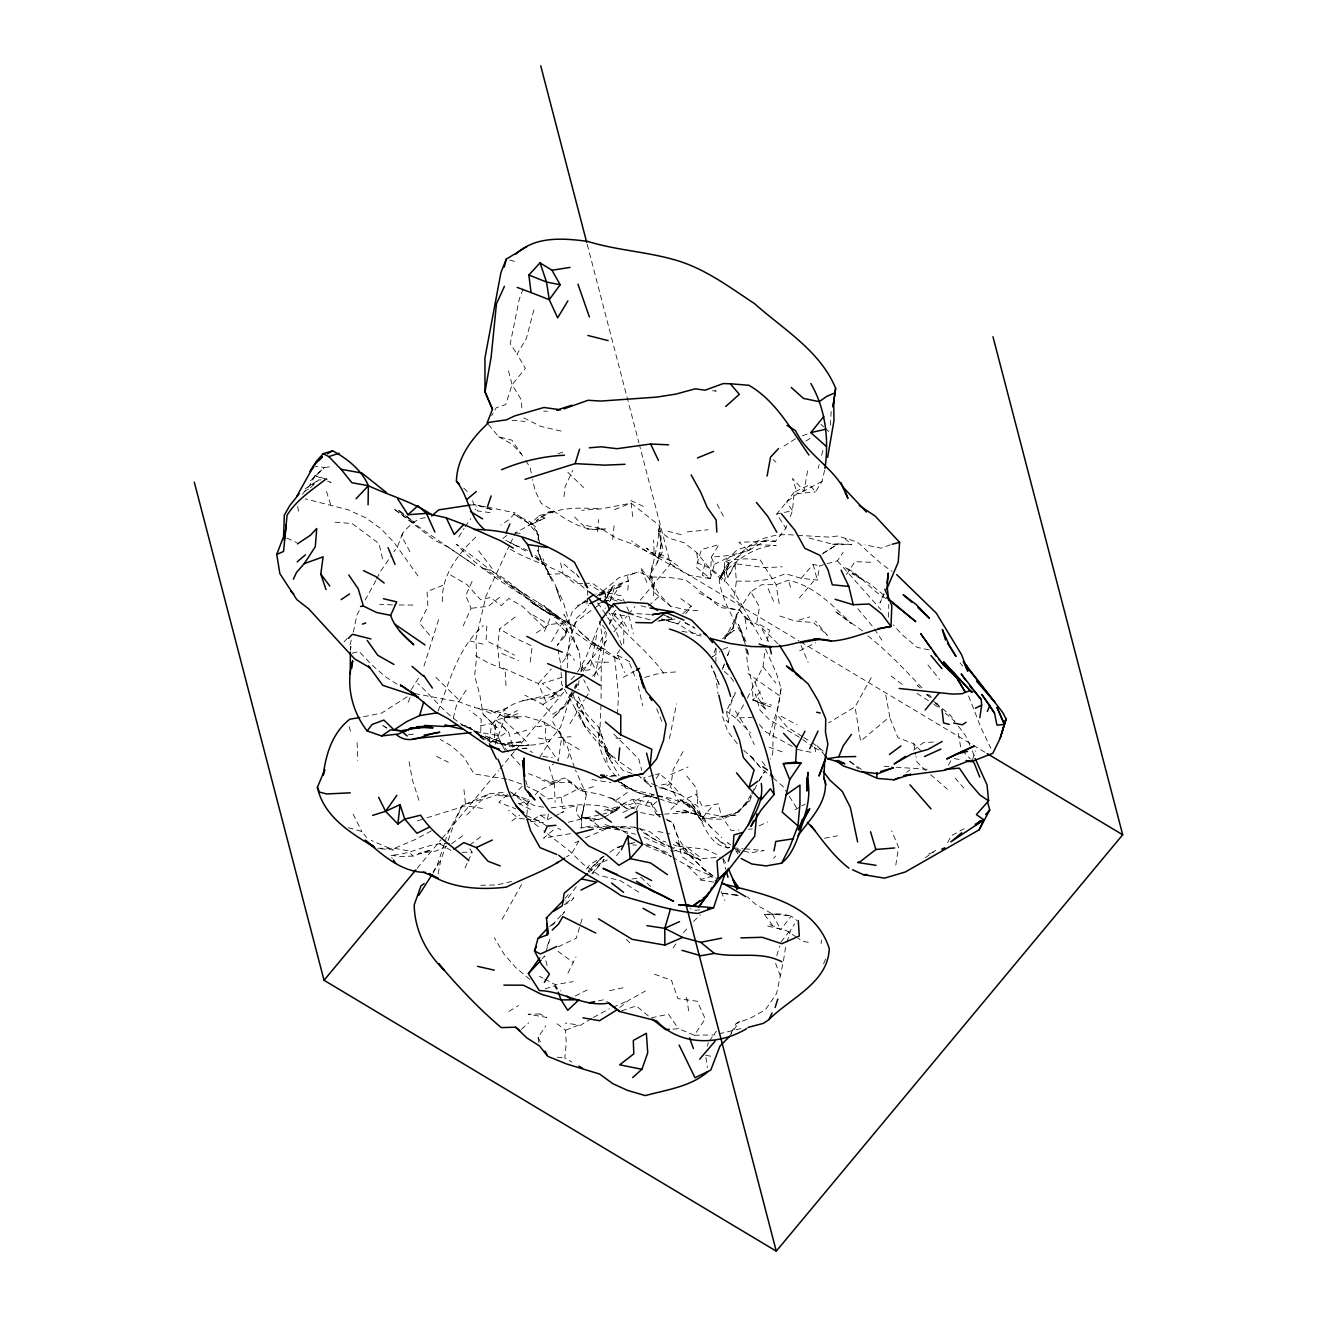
<?xml version="1.0" encoding="UTF-8"?>
<svg xmlns="http://www.w3.org/2000/svg" width="1317" height="1317" viewBox="0 0 1317 1317"><rect width="100%" height="100%" fill="white"/><g stroke="black" fill="none" stroke-linecap="round" stroke-linejoin="round"><path stroke-width="0.75" stroke-dasharray="5 3.75" d="M495.241 744.253L504.872 717.831L504.905 709.254C522.042 696.232 544.58 699.953 562.507 688.906L550.638 697.286L564.318 686.585M567.314 667.966L567.347 656.557L569.767 637.626L576.204 621.756L593.045 608.948M623.698 643.601L623.896 625.871L613.179 613.59L615.451 610.232M715.855 662.352L716.086 646.976M442.561 601.606C440.751 576.237 458.184 553.815 475.75 537.122M632.127 773.589L622.513 770.017L599.498 740.73L600.931 705.665M505.004 750.509L497.513 735.429L480.721 732.631L481.199 719.247L469.757 710.39M888.333 617.261L888.794 604.388M586.938 604.009L587.645 587.761M586.328 525.499L601.408 528.611L615.846 537.962L631.88 543.822L645.659 550.835L689.285 575.463L710.406 578.525L711.328 557.14L719.033 544.53L701.451 549.584L695.985 567.084L710.406 578.525L714.357 564.351L711.328 557.14L729.98 555.428L748.418 550.605L766.774 540.052L775.598 541.205L785.87 528.232L787.187 524.726M538.11 540.283L538.406 534.274L530.043 521.746L513.432 514.107L528.413 523.162L537.682 534.57M617.508 658.862C603.416 648.063 587.119 640.572 575.249 626.793C560.96 616.998 544.086 612.01 530.158 601.589L543.756 610.298L561.108 618.842C530.224 608.289 513.202 576.336 481.429 567.561C512.231 583.019 535.377 610.034 567.545 623.632L543.674 605.573C566.129 626.201 589.786 645.626 617.508 658.862L617.689 655.306L631.37 662.616M617.525 714.324L618.48 694.816L614.693 657.957L621.69 646.795M486.846 626.036L486.088 640.572L514.568 655.109M653.528 595.761L654.286 582.344L651.8 576.945L638.564 571.99L619.336 577.455L596.239 596.7L605.853 591.415L597.227 595.811M627.88 590.181L628.423 580.846L627.254 575.825L638.564 571.99M597.605 531.64L598.494 519.606M350.503 650.285L350.799 646.367L351.326 650.055M557.025 1023.753L565.619 1030.24L566.228 1043.673L564.795 1057.913L571.891 1062.029M824.557 470.334L822.088 481.314L815.519 491.883L809.692 484.804L794.184 492.13L792.472 510.683L789.838 517.696M564.038 496.707L564.977 487.043L572.648 470.432M513.169 794.875L528.413 799.649L526.537 817.478L540.645 828.311M697.928 610.742L685.449 609.689L670.551 606.248L654.812 593.012L649.758 579.365L657.562 543.427L659.504 525.582L631.106 503.16L601.079 508.905L581.801 510.288M515.227 617.014L499.571 628.966L497.628 646.927L499.67 666.534L538.324 683.572L546.094 701.977M612.635 539.46L614.348 523.442M577.389 706.044L578.426 696.907L586.131 713.616L599.103 727.643L602.429 738.162L589.868 723.609L577.389 706.044L572.599 693.203M747.398 698.125L763.02 666.731L764.947 650.368M765.556 649.1L776.141 672.427L781.113 688.396L773.112 736.532L772.717 753.95L770.396 759.086M530.208 662.023L532.266 646.054L515.342 638.169L499.571 628.966M821.051 943.614L821.528 939.976M489.265 741.784L491.521 724.646L504.905 709.254M734.507 595.416L736.384 581.077L734.935 563.692L736.697 561.931L727.906 577.389L725.881 571.924M728.334 722.556L730.968 703.476L735.298 692.693L726.424 711.213L728.334 722.556L724.531 718.391M781.113 688.396L778.808 704.183L768.963 736.647M783.483 960.801L785.722 946.1M425.309 517.729C415.711 518.437 408.484 526.537 402.492 533.352L401.981 536.694L410.311 552.449M526.306 815.602L543.246 822.763L530.274 821.314L540.217 815.239L547.444 819.75L548.349 813.955M596.617 635.057L590.016 669.793L580.879 670.781M736.384 581.077L754.197 581.192L770.577 579.184L785.607 573.751L801.115 578.295L817.314 580.089L819.668 565.849L837.382 560.844L843.16 552.366M895.79 865.187L898.573 847.078L891.625 830.78M581.34 821.561L584.221 804.901L581.027 819.437L581.834 828.245M578.986 680.708L578.13 689.861M807.568 470.893L804.045 490.961L797.378 493.628L786.545 502.04L776.717 513.992L785.87 528.232M670.551 606.248L659.389 594.379L649.758 579.365L652.853 562.063M438.166 873.829L440.783 860.083L446.068 845.876M565.108 636.111L568.071 628.39L557.289 645.33L565.108 636.111L567.001 626.48L572.599 610.759L585.867 600.157M669.464 738.491L676.543 703.821M586.394 794.694L581.027 819.437L576.155 813.033L577.258 805.494L562.803 808.77L561.24 797.542L580.468 787.764L586.394 794.694L575.48 769.984M707.492 1046.142L708.233 1042.488M782.693 964.571L776.618 993.512L765.391 1009.777L750.509 1018.074L736.071 1023.605L730.737 1033.713M533.879 309.907L526.339 338.601L517.071 354.075L525.384 368.447L512.099 384.646L505.712 404.566L496.196 407.776L491.702 415.662M704.842 563.61L702.307 575.381L710.406 578.525M594.576 676.74L602.84 640.292L599.729 621.344L606.66 630.975L601.243 666.468L601.046 701.928M767.021 641.132L769.523 630.036L756.798 622.859L759.514 606.923L750.723 591.794L761.539 584.781L776.569 584.6L788.34 580.221C814.416 585.835 833.068 605.968 851.391 623.632L834.846 611.154L862.52 630.909M779.187 603.762L776.042 584.485L759.942 559.626L745.883 558.836L730.82 559.791L724.35 561.898L728.762 562.359L724.515 581.225L724.35 561.898L737.405 549.617L754.443 544.645L776.19 545.403C753.373 546.275 735.544 560.877 720.234 576.369L719.197 580.27C722.391 602.231 735.182 620.472 744.335 640.013M453.278 718.226L456.489 705.352L466.893 688.939M351.277 640.046L349.729 645.923L350.503 649.709M353.335 632.209L357.006 614.776L359.722 609.853M818.137 468.375L819.141 464.621M821.627 455.254L823.125 449.624M831.159 411.447L830.434 425.325M438.594 619.632L422.856 669.596M581.044 671.44L583.184 664.147L580.369 671.802M575.2 688.742L576.928 682.881M444.422 843.884L437.145 865.269L433.178 871.788M444.998 841.958L447.319 834.237L462.3 805.494L489.397 793.69L504.674 792.324M582.048 918.986L576.27 938.214L558.342 946.742M576.369 687.375L577.455 683.869M776.75 955.681L779.779 945.919M572.187 691.277L560.532 727.182L548.827 741.784C527.294 748.188 504.576 745.801 483.355 739.479L469.725 727.544L465.971 727.231M786.94 942.264L791.171 928.88L794.612 923.892M972.555 759.695L975.387 750.953M610.248 600.47L614.529 587.217L628.423 580.846L612.701 586.197L604.684 601.194L610.248 600.47L602.84 601.112M545.781 952.026L550.111 938.642L546.423 948.207M573.784 626.711L576.599 618.167L584.781 610.907L588.814 605.096M567.693 758.246L570.656 749.488M565.898 656.755L572.401 637.955L562.03 623.089L549.057 624.571L534.587 633.954M448.06 840.542L454.694 821.857L462.3 805.494L480.014 799.781L489.397 793.69M438.133 711.032C449.887 680.741 457.789 647.783 483.339 625.542M574.426 688.133L575.628 684.741M523.079 288.917L519.244 299.321L510.222 343.721L517.071 354.075M727.692 655.405L729.569 650.318L727.494 655.8M402.492 533.352L397.866 545.765L393.915 551.757M750.756 794.908L747.068 801.543L737.405 812.293L736.384 815.025L722.44 816.573L737.405 812.293L749.801 800.621L753.752 791.566M609.261 624.028L613.179 613.59M724.021 664.953L721.93 670.435L724.548 663.883M715.888 648.112L712.579 656.771L720.037 651.438M601.227 619.764L585.703 657.907L577.34 672.477M883.937 593.621L879.954 602.923L884.217 594.296M548.827 741.784L549.65 739.858L538.274 738.047M408.138 702.241L411.283 694.964M544.464 631.32L551.016 616.175M605.639 599.465L612.701 586.197L614.529 587.217M754.542 789.756L756.913 784.339M472.095 581.39L465.774 595.564L471.074 608.306L463.172 625.954M465.016 868.002L467.387 862.734M468.177 860.972L472.112 852.181L468.128 846.37M823.569 963.649L826.648 956.899M509.646 545.123L486.022 596.025L475.849 639.453L476.738 656.162L474.63 675.901L479.8 694.635L483.158 714.357L497.151 727.857L483.158 714.357M510.453 543.394L515.21 533.039L531.887 523.672L545.008 518.009L539.13 515.721L528.084 525.944L545.008 518.009M375.938 580.517L365.155 600.009M376.761 578.822L380.004 572.072L390.935 556.251M596.667 649.396L605.441 631.172M567.94 973.098L575.99 956.833M636.127 809.79L640.721 800.538L651.042 802.926L660.344 816.836M502.09 919.332L522.207 883.246M727.906 577.389L734.935 563.692L765.375 567.693L782.249 566.787M871.245 677.679L855.046 706.834L828.574 722.901M728.762 562.359L720.234 576.369L729.799 563.906L719.197 580.27L725.601 566.277L741.224 554.177L737.882 557.14C751.513 539.163 774.001 532.48 795.764 535.278M571.315 692.907L565.141 704.332L552.942 717.93L566.524 704.793L575.299 690.865M573.274 692.298L566.524 704.793L552.91 714.226L542.867 704.496L524.792 695.146M948.421 765.177L952.191 758.296M683.079 751.546L673.185 769.638L670.633 787.154L678.93 801.592L669.563 810.663M947.647 842.584L951.434 835.669L967.337 826.977M751.694 793.246L755.382 786.611M302.482 494.237L309.725 485.298L315.175 475.585L324.542 467.436L332.082 466.564M551.576 641.511L562.03 623.089M609.524 624.044L615.665 613.36M569.965 723.675L584.353 699.854M578.92 840.954L571.479 853.795L566.508 856.873M645.988 804.852L651.734 794.925L665.299 797.74L677.053 804.621L658.994 798.793M743.628 704.875L735.676 718.045L750.575 732.647M432.98 873.023L440.783 860.083M758.938 781.014L764.996 771.038L758.592 781.409M458.826 537.04L464.094 528.446M465.148 526.734L470.877 518.519M745.718 805.197L751.579 795.748M411.134 689.812L419.399 676.724M539.756 757.176L547.279 745.34L545.468 737.783L545.732 727.346L543.987 721.979L525.829 716.662L505.119 717.008L488.788 710.11L474.647 707.657L459.633 702.027L413.933 693.433M583.266 671.209L590.724 659.521L598.28 675.539M602.676 602.659L611.417 589.127M606.577 615.846L603.4 611.055L605.408 607.944M609.442 601.704L621.196 583.843M656.228 778.545L659.422 773.606L670.666 783.253L681.07 794.925L697.862 806.432L701.994 818.598L721.798 837.563M591.926 873.467L604.124 859.244L592.782 873.797M585.423 698.208L589.703 691.672L583.711 679.687M846.436 574.591L854.931 561.668L871.245 562.31M672.938 1029.071L678.453 1028.676L694.339 1035.244L705.204 1018.831L697.335 1001.266L677.909 998.665L671.489 980.292L654.17 974.119M538.933 1042.521L538.077 1037.384L545.765 1025.877M673.119 948.075L676.559 942.956M728.943 1037.088L739.413 1021.597L736.071 1023.605M562.375 914.805L564.549 911.677L550.753 926.394L554.918 922.773M576.336 886.621L565.898 900.861M709.402 1040.874L716.333 1031.195M685.745 613.854L691.31 606.166L680.263 598.247M750.723 591.794L736.598 614.084L732.236 630.086L738.277 612.273L724.794 639.14L733.437 627.633L722.128 638.745M586.378 869.154L590.016 864.347L606.939 854.453M616.57 855.77L620.241 850.897M561.042 670.435L560.746 664.542L569.125 653.627L574.525 660.311M794.184 492.13L786.545 502.04L792.472 510.683L776.717 513.992M769.885 924.534L780.783 929.604L791.204 916.039L796.9 920.567M680.231 621.097L678.041 623.945L661.71 619.27M780.981 942.017L791.171 928.88M747.068 801.543L736.384 815.025L721.354 816.31L704.282 812.935M565.158 898.457L568.812 893.897M634.382 808.868L623.929 803.354L610.364 813.659L620.126 806.202L603.943 810.399L616.702 810.416L623.929 803.354L632.506 799.353L640.721 800.538M542.225 958.694L544.547 955.846L547.46 966.826M711.427 827.866L690.997 802.58L701.994 818.598L712.81 805.527M417.209 868.298L440.816 839.917M442.133 838.336L498.55 770.511M499.867 768.947L514.305 751.595M515.622 750.015L565.487 690.075M581.225 671.16L608.783 638.037M614.035 631.732L627.155 615.961M628.472 614.38L635.024 606.495M640.276 600.19L670.452 563.906L639.436 444.85M592.601 676.23L604.322 662.319M799.353 597.951L813.577 581.093M773.573 858.47L775.614 856.05M801.115 578.295L813.182 564.384L819.668 565.849M344.017 641.922L347.77 637.691M538.324 683.572L551.263 669.003M324.887 478.779L315.175 475.585L310.417 480.935L324.542 467.436L315.24 466.169M683.441 932.716L688.478 927.069M693.516 921.439L700.414 914.854M526.405 804.539L530.158 800.423M535.163 794.908L538.916 790.793L554.292 783.072L549.189 766.724L553.749 763.893M491.521 724.646L495.834 719.971L502.353 718.407L517.515 710.489M745.817 648.359L747.826 666.04L752.665 685.301L752.814 699.969L770.33 706.916L752.814 699.969L762.362 689.68M528.413 523.162L515.293 512.955L508.543 520.017L500.954 524.874M571.035 679.654L575.068 675.489M512.659 796.143L522.24 786.216M466.778 815.042L481.331 800.209L501.283 793.328L508.033 797.345M310.417 487.833L318.451 480.014L325.151 479.536M823.339 552.975L838.089 543.954L851.671 544.382L845.185 538.834M589.012 872.331L597.688 864.347L607.993 859.655M507.506 794.464L498.797 802.399L515.869 808.852M714.357 564.351L728.466 557.321L748.418 550.605L757.275 542.522L766.774 540.052M521.367 1029.351L528.759 1022.749M648.408 606.001L660.492 595.235M656.755 801.609L650.944 806.778L635.354 802.86L623.27 806.366L610.166 797.559L616.175 800.292L626.843 808.622L632.473 810.251M682.7 613.722L691.31 606.166M506.749 535.377L502.715 538.637L526.816 551.658M619.747 1007.554L628.867 1000.212L645.379 991.026M499.719 597.243L488.311 606.281L471.074 608.306M906.853 772.322L909.899 769.902M305.165 488.837L318.451 480.014M913.537 750.246L923.217 742.739L934.576 741.965M723.823 638.317L734.227 630.283L722.49 638.531M511.885 821.018L519.589 815.108M469.741 845.135L481.067 836.476M549.633 926.493L554.473 922.805M407.167 696.759L381.551 713.139L359.771 717.518M539.13 515.721L554.325 510.98L548.218 512.132L536.282 520.758C554.885 506.255 578.904 507.605 601.079 508.905M925.291 857.729L935.728 850.222M451.55 843.753L462.942 835.604M560.449 779.944L553.98 784.553L542.127 780.191M627.304 792.488L616.175 800.292L599.334 794.069L580.353 790.875L564.565 777.968L550.654 782.166L528.561 773.688M670.534 850.42L676.872 845.991L705.336 849.202L718.934 855.474M489.019 743.677L494.402 739.956L495.834 719.971L508.543 732.038L513.169 747.546M609.804 852.264L616.093 848.016L623.336 845.135M659.06 787.813L663.126 788.34L670.666 783.253L658.813 785.36M565.652 903.199L573.8 897.733L571.018 901.256L564.236 904.861M495.143 739.841L502.057 742.13L484.705 735.857L495.143 739.841L507.226 731.84L499.62 722.062M594.658 607.894L601.062 603.713M795.534 438.742L780.783 448.192M805.872 441.063L810.531 438.1M822.203 554.045L838.089 543.954L832.542 544.217L805.51 537.089M542.867 704.496L557.618 695.392L542.258 683.539L563.462 676.856M508.938 1011.374L518.519 1005.579M579.71 1025.713L591.679 1018.453M304.112 491.603L308.837 488.772M602.956 817.956L592.815 821.248L580.583 816.952L599.679 819.783L585.621 817.906L567.956 822.335M604.585 817.05L617.689 809.774L602.89 814.169M623.287 677.399L634.695 671.11M795.073 809.725L800.16 806.909M801.855 805.971L805.263 804.094M593.391 1017.415L609.327 1008.822M822.088 481.314L804.045 490.961L792.472 478.4L797.378 493.628L815.519 491.883M431.367 830.879L414.213 839.999L394.441 848.346L376.925 848.23M586.789 601.128L577.719 605.754L587.826 600.815M575.2 996.047L587.168 989.94M799.6 650.828L815.667 642.745M547.444 819.75L552.91 817.034M554.737 816.128L563.874 811.618L557.371 814.383M519.392 804.029L528.413 799.649M574.986 842.798L578.476 841.119M585.439 837.76L613.063 826.006L630.316 828.409L591.382 825.874L580.632 827.949C599.169 826.006 617.838 828.755 635.551 834.336M446.463 846.156L436.289 850.947L418.51 853.482L431.169 849.86L413.061 856.05L400.549 856.626L390.079 855.128L392.318 858.355M512.264 747.118L517.729 744.566M737.405 812.293L722.16 819.289L708.892 818.894L681.844 809.56L702.224 816.524L693.417 813.527L676.559 811.453L689.631 812.49L664.657 814.104M635.14 800.769L645.281 796.143L651.734 794.925M622.842 812.441L637.016 805.988L632.506 799.353M759.168 825.825L767.613 821.973M670.649 774.626L687.984 767.021M612.948 1007.258L625.591 1001.776M678.93 801.592L696.166 794.431L702.373 806.564L718.456 803.814L721.354 816.31M723.033 649.314L729.865 646.532M597.655 604.026L602.923 601.902M565.619 1030.24L578.789 1024.988L565.273 1023.062M442.874 585.357L427.037 591.596L427.91 606.347L419.547 623.106L432.519 638.679M614.545 509.564L631.106 503.16L632.769 517.038M928.748 853.877L934.099 851.852M890.391 544.777L881.254 548.168L864.94 544.794M802.382 435.845L809.362 433.375M309.725 485.298L315.421 483.339M621.558 1010.913L636.358 1005.892L650.73 1017.942L668.427 1014.172L678.453 1028.676M599.12 595.811L622.283 585.818L595.597 594.099M557.996 453.723L566.178 451.056M417.44 820.87L425.012 818.4M426.906 817.791L465.675 805.79L483.701 808.654M593.506 786.595L580.353 790.875L572.022 782.561L564.565 777.968M623.188 845.712L616.093 848.016L619.846 846.897M507.703 707.888L490.846 713.304L474.4 706.933M729.338 847.588L727.643 848.132L715.279 837.382L729.338 847.588L723.477 846.93C701.204 838.88 703.508 807.486 680.757 799.831L694.405 811.782L703.179 822.829L691.474 806.234L679.012 798.991L694.421 809.757L691.474 806.234L671.176 798.514L625.904 788.34L621.064 782.479M504.872 717.831L520.989 712.793M545.139 988.837L554.77 985.906L560.894 991.01M514.371 733.832L526.668 730.178M631.106 843.571L634.86 842.452M799.007 620.044L809.84 616.932M644.951 677.366L660.163 673.119L678.617 671.719M719 1033.812L742.327 1028.281M653.512 775.219L643.667 777.886L650.911 786.759L656.837 785.722M655.487 774.676L659.422 773.606M659.373 620.933L671.983 618.743M449.525 843.703C428.848 841.579 410.69 855.392 390.079 855.128M671.341 851.622L687.293 847.605L701.977 858.585L720.3 857.186M352.133 653.199L359.064 651.487L371.74 664.838L385.963 677.168L400.829 686.519M511.605 881.485L496.921 884.942L480.705 885.287M585.621 817.906L600.964 814.581M609.606 990.647L625.509 987.273M598.428 1000.871L604.009 999.718L608.964 1003.06M627.09 844.016L632.917 842.847M480.343 725.766L490.978 723.642M570.491 833.645L543.542 838.122L553.156 830.171L549.782 827.998M824.475 838.238L837.414 835.867M544.728 979.058L555.231 984.573L573.076 981.659M631.88 879.048L641.214 877.566L651.141 887.016M551.132 807.881C572.763 804.769 595.975 801.79 616.702 810.416M522.602 700.545L559.758 695.771M699.722 909.784L695.771 910.36L690.075 908.681M550.407 725.206L532.776 727.066M661.414 618.941L666.567 620.175L675.226 619.006M609.837 776.586L617.327 775.581L606.182 775.318M522.306 748.682L526.158 748.171L532.43 752.501M408.303 734.837L415.81 733.865M657.693 621.064L675.028 618.99M469.939 505.119L475.75 504.51L493.233 509.992L478.104 505.514L485.611 506.798M687.244 531.903L708.069 529.763M522.619 748.533L526.158 748.171M561.24 797.542L547.724 798.942L537.484 791.418L527.08 786.463M662.78 814.285L653.397 815.141L639.996 812.408M701.994 818.598L722.21 816.77L731.248 830.615L738.936 829.99M748.55 829.216L752.402 828.903M775.598 541.205L738.919 542.258L748.418 550.605M558.359 737.602L571.035 736.746M540.217 815.239L547.839 814.861M772.799 925.703L764.321 914.36L781.458 914.031L791.204 916.039L772.272 913.965L755.777 904.433L747.447 896.828M582.591 583.447L574.805 583.678L563.018 573.669L547.773 574.377L542.999 558.589M753.126 717.238L735.676 718.045L726.424 711.213M584.534 583.382L592.321 583.151L604.783 592.123L621.608 595.893L629.164 611.763M574.558 517.038L587.02 529.171L605.359 528.94C580.632 533.648 561.24 514.733 541.303 503.423L535.081 490.747L532.595 479.404M764.321 914.36L781.458 914.031M694.339 1035.244L715.065 1034.899M462.102 852.28L472.112 852.181M412.912 605.063L394.26 604.947M673.053 847.802C660.278 844.23 649.396 836.279 639.091 828.212C626.184 825.282 612.389 826.533 599.564 829.512L613.063 826.006L629.197 834.55M832.542 544.217L851.671 544.382M595.432 662.023L608.668 662.188M550.654 782.166L572.022 782.561M392.45 604.915L379.74 604.322M797.674 535.344L828.377 537.056L837.777 536.003L857.301 541.978L881.238 563.742L892.021 571.331M498.238 795.649L510.848 796.077M651.8 576.945L670.073 577.57L685.466 579.842C702.01 591.728 717.946 608.75 739.413 609.886L752.188 624.406L744.895 617.426L739.413 609.886L720.564 607.598L710.093 599.037M543.674 411.134L547.395 411.299M927.267 769.326L891.56 766.906M681.943 631.353L701.072 634.382M637.016 613.656L650.121 614.397M632.703 844.888L636.49 845.135M515.21 533.039L522.141 533.55M712.497 390.754L716.234 391.034L712.431 390.639M733.207 847.885L742.887 848.642M335.028 522.174L352.166 523.557L379 543.542L382.984 560.532M512.099 420.288L525.154 421.44M505.119 717.008L519.985 718.358L504.757 713.402L488.788 710.11M884.086 766.214L889.699 766.741M557.223 1057.205L564.795 1057.913M744.829 848.79L764.025 850.617L750.542 852.725L742.837 850.848M380.531 848.741L393.47 849.992L371.114 840.394M524.281 818.944L518.404 818.318L508.576 810.268M526.24 819.158L537.995 820.425L548.102 826.911M615.944 738.096L621.492 738.738M542.834 756.452L552.35 757.621M548.218 512.132L554.506 512.939M490.072 512.642L477.264 510.881L475.75 504.51M808.276 942.264L802.975 941.457L797.987 938.165M954.167 758.608L962.085 759.86M591.926 779.582L611.055 782.627M700.101 879.954L717.469 882.719M462.481 725.601L468.473 726.572L458.991 724.432M611.203 613.557L629.213 616.554L633.279 633.707M543.592 807.206L534.142 805.609L512.083 792.9M487.488 507.111L515.293 512.955M645.281 796.143L657.183 798.201L635.765 791.879L617.838 781.327L632.358 789.443L617.986 783.796M394.441 848.346L407.875 850.716L413.061 856.05M705.665 1055.296L713.271 1056.695M658.023 831.471L669.892 833.908M797.509 749.472L812.754 752.665M929.061 649.89L917.142 647.371L901.585 634.185L893.436 624.966M506.683 779.154L474.021 773.902L464.028 757.308L451.945 746.212L440.24 739.463M417.983 575.924L394.359 542.851L380.975 528.71L365.616 517.762L348.248 509.794L305.281 498.847M666.879 616.899L672.444 618.15M644.425 844.592L654.006 846.732L671.308 856.527L645.939 845.744M561.124 431.071L540.793 426.412L522.125 417.061M601.408 528.611L603.054 528.99M767.745 926.098L786.364 930.477L796.324 937.062M469.675 640.918L485.413 644.672M737.043 849.465L740.911 850.387M701.138 636.111L695.376 634.679L678.041 623.945L666.567 620.175M636.687 616.34L651.948 620.307M488.393 424.453L498.649 436.734L511.951 440.191L524.578 458.925M667.818 531.212L684.741 535.624M509.679 260.058L516.478 261.853M641.05 605.804L646.894 607.351M752.814 699.969L771.647 705.155M348.281 827.669L361.796 831.471L366.603 837.563M622.085 600.651L611.203 597.572L590.082 585.094M657.183 798.201L635.765 791.879L619.978 782.166M640.309 828.772L649.94 831.702L660.591 840.197L666.007 842.123M476.342 733.388C492.706 741.619 510.453 748.352 529.22 744.945L508.329 746.426L490.385 740.895L474.285 731.61L480.228 734.59L469.725 727.544L485.282 739.726M478.466 735.298L485.561 737.471L478.318 735.051M663.126 788.34L681.07 794.925L657.841 786.2M675.72 850.568L688.544 854.552L700.562 860.314L674.864 841.135L702.257 867.821L716.234 878.258M584.122 588.139C562.589 567.792 532.941 563.413 508.576 548.201M779.878 616.027L794.645 620.949L813.511 622.529L827.339 635.271L815.519 621.031M617.212 601.062L604.174 596.683L603.071 593.193M664.212 615.269L671.835 617.854M671.489 560.877L654.187 554.901L646.598 548.185L658.335 558.293L654.187 554.901L653.611 540.102M508.625 779.565L523.606 784.8M769.144 747.266L782.265 751.892M673.25 844.707L676.872 845.991M667.093 820.425L672.822 822.466C678.65 847.539 698.586 864.265 716.119 881.336M605.03 824.508L622.299 830.698M736.219 851.243L739.644 852.478M921.554 751.595L913.702 743.644L898.029 737.783L889.946 718.177M644.474 837.398L668.493 848.049M656.08 785.492L645.528 781.211L640.803 777.277M667.357 852.626L644.737 842.929M480.721 732.631C453.246 725.7 437.606 701.335 417.752 683.474M515.342 545.205L527.541 550.374M501.777 653.43L518.552 660.624M561.141 672.394L561.717 684.165L575.348 708.892L586.131 713.616M315.175 475.585L320.475 477.923M327.521 481.051L331.044 482.615L326.83 479.421M286.876 538.11L296.737 542.588M671.209 846.93L652.623 838.303L641.116 831.126M630.843 500.526L646.499 507.868M700.562 860.314L684.017 852.329L688.544 854.552M436.569 756.435L448.356 762.28M479.948 737.059L483.504 738.837M518.289 803.288L532.677 810.498M685.07 622.678L694.224 627.32M687.639 865.862L712.267 876.217L701.204 879.361L687.639 865.862L672.938 857.466M651.042 802.926L656.096 813.89L659.438 815.618M666.122 819.042L672.822 822.466L677.827 837.365L681.646 856.494L693.433 864.479M509.58 542.192L518.174 546.637M605.425 649.742L590.806 642.136L597.967 646.449L589.094 640.375L578.328 630.316M699.047 592.897L712.711 600.075M539.476 976.309L542.983 978.152M781.096 716.25L797.098 724.844M799.287 737.24L769.572 719.922L760.139 710.423L755.299 693.894L766.494 710.291L756.995 701.088M498.649 436.734L511.885 444.076L521.285 453.855M916.895 693.368L932.173 703.031M684.922 622.694L694.981 628.324M475.453 655.685L488.278 662.895L505.102 669.81L506.205 689.285M814.285 747.562L822.746 752.336M777.952 643.733L760.584 626.48L744.895 617.426L746.755 629.345M450.661 575.101L467.123 584.666L480.409 599.531L490.484 597.539L501.382 605.639L508.922 598.412L523.096 606.874L545.995 629.46M509.004 584.699L527.162 595.3M557.766 828.08L560.91 829.924M792.34 746.41L765.786 731.923L759.465 724.58M552.58 721.518L563.791 740.335L582.18 751.184M532.908 614.99L549.057 624.571M670.452 563.906L798.909 640.852M800.67 641.906L971.37 744.138M973.131 745.192L985.445 752.567M439.401 843.456L450.842 850.387M535.229 557.321L549.551 566.112M803.765 737.487L810.564 741.652M812.26 742.689L826.467 753.571M532.611 603.137L545.897 611.417M543.987 721.979L559.626 731.725L566.047 742.837L574.673 768.14M634.531 827.01L639.469 830.089M623.27 806.366L626.843 808.622M638.827 892.202L620.669 880.826L599.005 875.163L583.184 864.215L569.8 851.243L543.822 830.846M802.069 736.433L786.99 726.951L777.573 715.263M386.836 727.972L381.667 724.696L386.605 728.038M886.078 598.544C870.553 590.312 861.038 574.722 844.921 567.314L864.166 580.501L852.099 573.652L868.611 582.921L883.625 594.905M802.613 739.528L812.622 746.426M933.835 704.183L940.437 708.793M861.384 769.375L848.313 760.222L858.651 768.898M620.274 762.28L634.514 772.239M779.22 695.574L748.072 673.58M678.173 566.112L662.846 555.346L645.659 550.835L631.436 540.826M411.826 520.528L414.592 522.52L397.569 509.416L411.826 520.528L400.763 512.445M557.996 951.335L573.027 962.299M702.257 867.821L714.687 877.106M891.115 676.016L904.845 686.387M730.622 845.004L727.56 842.682L730.507 845.547M736.746 849.63L739.825 851.951M510.403 791.813L526.899 804.473M762.955 769.951L771.696 776.767M721.634 579.859L707.624 565.997L696.709 552.564L684.297 542.785L669.201 538.258L658.648 530.586L659.504 525.582C662.467 541.847 662.204 560.054 650.433 572.994L654.812 593.012M930.642 774.626L947.417 789.245M615.516 758.526C598.214 745.784 584.238 728.466 575.348 708.892M935.597 702.899L950.512 715.345L954.973 721.617L941.885 710.077M587.975 817.281L599.943 827.241M609.755 754.213L604.421 749.768L619.056 775.697M529.878 979.436L515.754 967.616L503.835 953.837L494.336 937.704M724.334 671.489L730.013 676.296L734.507 682.716M656.096 813.89L660.064 817.248M773.128 777.985L783.171 786.595L787.204 793.064M563.956 564.153L579.151 577.208M569.207 694.75L579.99 704.019M743.759 750.377L753.587 758.954L760.37 767.399M531.887 523.672L535.937 527.294L539.871 543.806M534.801 557.173L543.213 564.697L537.616 550.292L542.324 562.919L538.455 551.955L538.439 544.102M637.576 774.692L650.911 786.759M435.845 677.251L460.061 701.154M753.587 758.954L749.439 755.151L761.506 768.815M867.903 635.864C888.679 652.195 906.326 671.44 924.452 690.371M773.145 459.617L775.96 462.218M920.171 688.05L917.274 685.334L919.99 687.902M820.919 424.255L823.701 426.873M825.084 428.173L829.266 432.091M555.609 621.854L567.907 633.444M926.789 694.339L930.856 698.208L926.905 694.421M626.316 939.449L630.678 943.598M463.716 488.163L469.543 493.71M526.257 741.356L502.353 718.407M926.131 770.84L916.994 761.983L916.006 756.485M567.841 472.293L583.579 487.553M583.201 722.967L586.147 728.548L578.081 711.328L583.201 722.967L599.498 740.73M730.474 594.988L743.15 607.516L761.588 639.832M928.765 694.471L931.58 697.269M535.476 555.346L544.925 565.026L552.218 581.324L544.843 565.75L554.967 583.908L560.795 601.145L555.494 586.065L563.001 601.013L575.068 642.449L579.398 652.376L580.978 669.25M520.133 765.062L500.46 743.002L492.805 722.687M962.381 750.575L970.267 758.905M933.292 700.776L939.35 707.196L935.827 701.484M613.755 734.063L638.778 759.004L641.708 770.33M960.093 662.945L962.743 665.958M857.811 608.701L873.352 627.353M955.055 778.001L963.863 788.159M733.009 846.485L738.211 852.527M837.382 560.844L880.941 609.656M616.224 776.618C604.009 763.399 596.239 745.883 599.103 727.643L609.804 759.234L601.49 740.878L607.104 748.5L612.701 763.465M576.369 573.965L578.871 577.027M663.554 673.069C647.849 650.664 624.752 634.992 608.866 612.784M686.75 776.009L696.627 788.323L697.862 806.432M927.958 664.953L939.548 679.44M763.02 666.731L775.845 683.029M649.758 579.365L640.457 567.578L648.343 585.67M817.347 745.817L824.936 755.481M737.224 743.693L727.873 731.676L721.634 714.044M478.614 550.802L492.146 568.532M958.496 726.309L965.575 735.676L970.876 747.315M762.214 761.572L765.49 766.214M547.279 745.34L558.309 761.061L561.47 738.771L559.626 731.725M735.907 850.996L738.014 854.009M874.422 628.95L881.863 640.128M597.885 602.791L603.4 611.055M607.647 617.443L615.088 628.621L622.052 646.104M735.38 711.015L746.344 727.824L754.361 744.599M525.681 460.604L530.076 467.354L532.167 477.396M796.653 808.045L788.225 794.694M581.34 709.797L589.868 723.609M768.585 641.428L760.584 626.48M723.198 858.602L726.655 864.841M772.272 913.965L780.783 929.604M619.945 614.413L628.785 630.859M538.077 1037.384L541.6 1044.266M717.123 504.032L724.811 519.178M743.15 607.516C733.816 589.275 718.654 569.174 698.175 563.413L696.709 552.564M353.104 814.071L361.796 831.471M572.401 637.955L579.398 652.376M715.707 675.374L711.114 665.562L719.79 686.075L715.707 675.374L717.946 693.697M754.657 681.844L762.741 699.146M745.373 644.425L738.491 624.291L746.492 642.811M554.77 985.906L556.235 989.182M968.588 696.002L981.346 728.614L990.911 748.336M768.157 588.6L773.573 601.309M801.065 645.528L808.128 662.336M721.189 891.593L724.926 900.466M656.673 708.678L662.731 723.543M629.625 663.291L636.177 679.638M617.689 655.306L624.505 672.526M555.231 984.573L557.453 990.302M775.614 963.32L780.306 975.93M972.325 750.888L974.448 756.617M790.579 587.25L788.34 580.221M739.71 627.797L744.747 642.581M326.451 491.488L330.732 504.806M418.921 800.357L412.402 779.993L408.863 760.436M349.071 726.457L351.376 734.112M472.638 500.608L475.388 509.794M525.631 780.224L527.804 787.451M722.835 858.882L725.947 869.928M813.182 564.384L817.314 580.089M508.494 370.9L512.099 384.646L521.532 400.286L521.927 411.464M587.234 244.435L638.926 442.874M746.673 649.034L748.517 656.245L747.365 648.557M638.268 686.157L642.68 705.731M560.614 563.001L563.018 573.669M814.811 747.661L815.667 751.645M604.783 592.123L606.643 601.523M885.781 694.981L889.765 716.695L860.561 741.175L855.046 706.834M958.216 733.388L961.064 749.192M913.702 743.644L915.677 754.641M557.98 649.166L560.746 664.542M686.569 997.249L689.17 1014.304M297.691 506.288L298.86 514.272M705.945 1057.337L707.41 1067.511M606.511 757.259L607.664 765.836M463.963 789.624L465.675 805.79M554.292 783.072L555.115 802.316M357.121 742.706L357.681 760.436M563.791 740.335L563.906 745.636M538.406 534.274L538.423 542.143M661.315 544.003L657.051 562.787L663.208 550.177L658.648 530.586L661.315 544.003M594.494 864.364L588.156 871.426L603.515 856.511L594.494 864.364M521.005 741.915L501.431 743.71L521.005 741.915M540.003 1013.958L528.133 1014.205L546.703 1017.432L540.003 1013.958M736.236 894.836L721.156 893.041L739.495 895.906L736.236 894.836M448.438 547.164L434.577 540.25L393.437 508.444C420.074 528.364 447.533 546.67 474.993 565.388L448.438 547.164M537.27 601.787C508.296 585.686 483.339 563.594 456.505 544.316C485.265 575.513 523.047 594.774 558.622 617.031L537.27 601.787M570.656 624.867L563.824 614.463L572.368 631.139L570.656 624.867"/><path stroke-width="1.5" d="M604.338 775.269L600.618 775.17L614.776 781.541L622.925 777.178L642.91 773.902L649.956 766.873L651.8 749.274L620.735 734.837L620.784 715.131L565.997 686.898L565.833 671.226L547.658 663.62M728.317 861.236C735.479 833.579 765.621 814.153 761.308 783.516M825.216 780.454C827.817 802.563 809.79 819.454 797.987 835.719M544.365 982.367L549.403 974.136L541.007 963.6L534.504 950.956L537.995 938.445L547.065 934.938L547.213 923.711M368.085 504.806L368.365 485.71C361.846 470.218 347.062 458.415 332.608 450.826L323.175 453.707L316.179 461.526L296.704 496.443M823.767 778.791L824.722 760.798L827.866 744.138L825.479 732.236L825.743 718.95L818.334 700.973L808.292 684.083L793.69 670.896L786.463 666.056L792.521 671.077M741.158 858.536L751.925 864.001L766.099 865.928L781.607 863.195L789.871 846.847L797.954 825.874L782.216 812.128L789.69 779.648L783.286 763.646L795.633 762.115L796.604 747.299L804.967 731.215M876.776 777.376L877.106 772.437M859.211 505.465L875.163 516.099L899.626 542.341L898.227 562.178L886.72 589.176M350.338 652.244L350.289 673.827M797.954 825.874L799.929 804.605L799.979 785.097L785.755 795.073M618.546 760.37L619.731 747.941M756.863 813.659L754.674 836.229L723.428 876.332M378.67 797.312L385.568 811.321L397.882 824.03L400.055 804.605L385.568 811.321L372.678 815.371M351.738 668.328L352.693 660.788C345.367 684.264 352.083 711.937 367.18 730.951L381.601 735.956L398.409 733.997L413.011 727.61L402.64 732.054L407.183 736.005M806.646 783.763L807.963 772.338L806.909 791.04L807.403 777.787C811.173 795.731 806.975 814.12 798.349 830.056L802.481 819.059M284.225 540.447L286.365 524.347M886.983 582.921L888.3 573.01L887.148 586.197L888.646 600.503M326.007 589.604L320.788 574.08L323.126 556.844L304.26 563.643L296.605 572.286L293.329 579.2M484.804 529.681C468.819 517.252 468.737 496.246 456.439 481.248C456.851 457.789 472.293 437.507 489.035 422.345L506.502 419.81L514.782 415.876L543.921 407.496L558.474 409.488L571.891 405.241M835.653 388.301L832.986 406.772L835.653 388.301C820.195 350.816 783.533 329.464 754.443 303.569C729.569 287.188 705.221 268.783 676.247 260.289C647.157 251.679 616.488 250.362 587.547 241.34C563.116 238.179 535.607 235.924 515.951 254M979.848 717.666L981.675 705.155L981.181 699.508L961.196 673.942L965.377 679.852M827.636 457.345L833.974 420.666L833.694 401.965M767.103 476.03L770.56 457.114L778.479 448.587M773.984 850.93L775.779 841.464L793.295 838.748M824.969 468.506C829.035 439.68 825.775 409.093 810.828 383.494M504.263 267.005L506.271 259.153L526.767 246.691M904.17 775.713L944.898 770.264L967.007 761.555L971.995 761.44L992.82 753.308L1000.163 738.31L1006.056 718.786L1002.649 712.431L963.6 661.891L966.81 669.069M598.428 918.805L632.16 939.334L664.871 945.112L664.772 928.353L670.452 909.043M1001.825 732.927L1006.056 718.786L1000.163 738.31M367.18 730.951L372.118 724.465L383.84 720.07L394.03 729.914L406.657 721.65L419.596 715.592L423.761 701.846M525.088 479.322L575.117 463.633L579.579 449.212M775.12 1007.489L777.837 999.043M487.504 506.601L491.142 495.933M748.385 824.837L758.839 798.596L761.012 797.361M641.906 1069.289L647.734 1052.826L646.367 1033.318L633.296 1040.463L633.806 1053.863L619.681 1064.811L641.906 1069.289L632.687 1077.569M824.722 760.798L818.993 776.042L825.249 759.465M370.077 667.851L354.503 658.78L308.705 608.849L296.835 599.614L279.863 573.603L276.735 554.441L283.583 536.628L284.324 515.161L289.658 505.728L299.173 493.76M487.109 422.922L492.492 409.324L484.985 391.808L484.936 357.961L500.937 272.57L506.271 259.153M852.527 869.78L863.326 874.653L884.53 878.143L905.223 872.019L979.255 829.759L983.651 819.701L976.391 814.597L988.573 800.868L987.042 784.932L975.156 758.526M824.936 755.481L827.471 758.707L838.715 756.913L843.143 745.965L851.424 734.376M987.322 711.476L989.758 705.566L981.741 694.405L994.516 713.172L996.936 725.124L1004.41 724.498L997.068 707.476L1004.41 724.498M425.638 872.364C401.619 872.513 382.49 854.931 365.286 840.164L373.83 846.963C350.124 832.574 323.916 816.639 317.397 787.401L324.772 769.622L323.225 775.384C325.925 754.098 332.213 733.157 349.746 719.214L359.771 717.518M536.431 946.347L534.504 950.956L540.497 953.952L556.729 946.511M506.024 532.842L509.877 523.919M725.634 871.772L713.567 907.775L697.944 913.471C671.374 911.035 646.268 902.688 620.784 895.544C600.733 881.172 577.85 871.245 558.737 855.276M399.561 631.073L413.785 644.803C404.319 636.572 394.738 627.616 390.639 615.368L396.73 601.902L383.461 598.708M504.444 286.332L496.46 303.766L491.126 357.286L484.985 391.808L492.492 409.324M544.431 832.443L547.362 826.072L555.889 825.315M979.255 829.759L989.726 810.021L987.783 802.81M753.489 820.935L750.97 826.401L761.078 810.07L774.166 794.447C770.379 747.727 749.422 704.611 726.918 663.719L729.519 669.234L721.239 650.104L710.472 637.938M748.023 1027.425L763.3 1023.375L768.98 1019.572L772.058 1012.954M713.88 886.094L718.127 876.957L716.991 860.824L733.026 849.416L733.915 834.945L742.607 832.459M621.361 849.827L627.88 835.966L642.614 844.362L630.152 858.618L618.891 865.335L606.067 854.305L588.436 845.893L564.055 822.137L549.008 810.762L539.657 797.279M809.692 748.731L818.005 731.1M803.814 818.828L808.012 809.939C799.32 827.619 797.592 850.041 781.607 863.195M734.968 845.744L740.022 835.291M801.296 824.146L809.725 808.622L802.909 820.903M567.874 300.885L557.651 317.858L549.271 299.7L546.506 282.019L540.052 262.873L528.841 275.023L531.08 292.555L549.271 299.7L560.153 284.752L551.988 270.248L540.052 262.873M431.992 874.636L418.74 895.379M710.489 890.078L712.398 887.049M304.26 563.643L315.306 546.703L316.738 528.512L310.384 535.278L297.444 543.872M789.69 779.648L801.032 763.053L795.633 762.115M707.641 908.631L713.567 907.775L678.551 904.697L698.883 906.804L709.517 891.609M385.568 811.321L396.845 795.369M746.69 1028.61C718.703 1045.632 679.852 1046.044 656.59 1020.84L619.698 1011.538L608.964 1003.06C583.958 1007.571 563.347 991.108 539.344 990.582L528.38 973.675L539.657 957.969M698.883 906.804L707.838 894.737L703.229 898.194M601.227 619.764L613.541 603.927L628.637 602.198L647.701 603.499L657.611 610.561M715.098 1041.154L699.673 1059.164M826.138 446.282L810.811 432.602L823.8 416.518M537.995 938.445L546.868 928.929M541.057 960.109L528.38 973.675M925.209 709.962L939.383 692.709L952.52 694.092L961.723 693.779L969.822 690.651L972.67 692.116M761.177 799.847L770.379 788.751L774.166 794.447M992.969 336.724L1122.693 834.78L776.273 1251.15L324.031 980.276L415.892 869.878M313.742 467.041L310.055 471.47L313.38 465.922L322.352 456.736L319.883 459.682M649.956 766.873L656.64 758.872L663.505 740.417L666.155 723.938L659.883 707.476L646.235 691.639L639.7 674.37L642.449 684.099M547.065 934.938L548.415 933.605L546.39 917.9L563.841 899.923M980.144 820.59L976.029 825.117L950.89 841.876L961.756 832.756M985.626 814.548L989.726 810.021M356.067 498.764L368.365 485.71C389.931 495.867 413.406 501.892 433.03 515.638M513.301 548.135L501.267 541.089L463.782 524.462L454.233 534.488L446.249 517.795L426.478 513.383L407.974 514.733L397.734 498.913M348.462 638.366L352.429 634.284L370.917 638.943M728.943 1037.088L720.02 1045.994L710.736 1070.112L695.014 1077.767L679.128 1045.056M552.235 930.049L558.622 923.991L562.836 916.648L595.745 933.045M718.983 878.423L728.564 869.516L718.588 880.233L705.961 897.371L692.479 906.244L687.178 904.631M553.354 911.512L562.326 905.701L564.137 893.272L587.563 873.665M407.974 514.733L417.851 505.761L426.478 513.383L434.873 532.019M725.7 406.492L739.347 394.343L730.309 383.774L723.247 383.576L705.007 390.194L695.277 388.811L675.884 394.112L656.804 397.108L600.947 401.059L588.024 400.286L564.071 408.813M297.165 561.865L305.412 554.869M431.581 515.951L438.808 509.844L469.939 505.119M467.189 499.127L476.293 491.603M768.98 1019.572C790.315 998.056 828.13 982.828 829.266 948.487C814.087 902.013 762.741 894.292 722.029 883.526M616.718 1010.007L599.564 1020.708L582.97 1017.827M692.479 906.244L700.167 900.482M889.419 754.509L900.96 745.916M326.484 478.73C312.392 489.611 296.687 499.802 287.073 515.177L283.567 551.461L276.735 554.441M757.917 781.146L748.879 787.78L736.483 772.849M983.601 819.536L976.029 825.117L983.881 819.684L975.14 824.261M397.882 824.03L404.763 819.092L420.633 815.207C432.585 833.908 452.291 846.008 468.819 860.61M708.003 1071.577C690.635 1086.821 666.797 1089.686 645.297 1095.596L627.386 1090.344L612.767 1083.644L599.696 1074.079L566.359 1063.889L547.74 1056.316L539.509 1045.945L527.014 1038.01L515.622 1027.211L501.25 1027.606C478.466 1008.328 457.855 986.301 438.528 963.583L444.158 969.987C426.346 953.129 414.411 929.637 414.229 904.828L421.028 885.765L424.14 883.674M587.448 599.054L593.72 594.642M894.638 847.967L875.871 849.481L860.215 861.664L857.63 862.487L876.052 865.335M565.997 686.898L583.135 675.16L600.338 685.466M381.601 735.956L390.507 729.881L400.895 730.787L427.235 726.26M454.003 849.3L463.847 842.584L476.211 847.572L488.014 861.252L500.246 865.944M966.019 722.309L962.365 724.794L953.738 723.049M905.454 756.353L894.111 763.992L911.627 754.015L927.942 749.439L942.149 741.471M341.152 599.614L349.565 593.983M429.046 874.027C451.896 888.613 480.409 890.144 506.354 887.131C525.746 877.287 546.67 870.504 564.647 858.026M556.103 863.31L558.21 862.009M625.312 817.857L637.115 811.042L637.477 830.994L642.614 844.362M327.472 453.772L332.608 450.826M636.325 670.205L639.585 668.41M956.422 754.015L946.676 758.971L974.251 746.048L956.422 754.015L967.402 751.431M580.945 890.078L596.782 882.192L581.785 878.999M428.766 827.455L416.946 833.282L404.763 819.092L400.055 804.605M975.354 708.233L981.675 705.155M589.835 603.647L600.585 598.428M861.598 771.383L877.599 778.462L894.062 779.796L898.984 777.491M476.211 847.572L492.344 840.048M941.704 849.218L944.799 847.786M646.943 925.67L664.772 928.353L679.556 921.604M501.563 469.725C521.302 461.362 543.016 456.176 564.466 455.254M924.452 756.551L940.947 749.077M664.871 945.112L682.634 937.424L700.677 942.313L714.324 953.393C736.796 958.364 760.321 950.627 781.854 961.772M834.105 393.207L826.928 396.252L819.273 401.685L803.436 398.392L791.221 387.445M697.417 457.97L713.567 451.385M362.405 624.126L365.78 622.99M614.776 781.541L632.209 775.647L642.91 773.902M894.062 779.796L910.903 774.297L903.989 775.614M323.175 453.707L328.773 456.604L339.078 453.246M759.152 644.046C783.845 653.561 807.025 633.411 831.471 641.066C852.395 639.881 870.488 629.345 890.951 626.48L891.839 605.557L884.843 589.242M880.744 771.4L893.502 767.729L878.011 773.672L860.1 771.63L843.308 765.967L835.653 760.518M892.284 544.234L899.626 542.341M576.336 833.463L593.226 829.117M810.811 432.602L826.006 429.21M589.16 1002.764L594.724 1001.628M700.677 942.313L721.601 938.165M668.624 444.8L650.614 444.027L617.064 448.702L601.211 446.792L589.292 447.813M424.173 735.116L439.812 732.268C425.078 733.454 410.213 746.377 396.499 734.705M800.061 642.729L819.47 639.338M714.324 953.393L700.858 955.747L681.959 950.331M878.225 628.621L890.951 626.48L881.962 614.15L869.187 603.993L853.251 604.733L835.11 599.284M551.988 270.248L570.047 267.4M419.596 715.592L437.507 712.793M556.729 410.361L560.466 409.834M360.512 606.478L363.377 606.083L376.711 612.52L390.639 615.368M412.995 738.788L471.058 732.631M606.1 777.096L600.486 777.853C574.475 763.564 543.345 763.366 517.318 749.077L502.501 752.122L489.628 744.862M410.394 728.136L431.713 727.247M410.542 728.136L426.692 726.391L416.814 726.737L433.095 727.758L416.732 726.836M457.608 725.074L443.944 726.474L424.387 725.42M945.145 769.391L959.336 768.124L969.378 782.775L979.815 794.875L988.573 800.868M669.266 1029.334L665.579 1029.598L652.211 1019.111M625.015 464.292L604.75 465.148L575.117 463.633M350.256 792.818L326.682 793.97L319.554 792.11L317.397 787.401M783.286 763.646L801.032 763.053M740.895 937.869L762.23 937.309L781.821 943.729L799.32 936.025L798.25 920.567M838.715 756.913L855.704 756.534M863.326 874.653L866.899 874.57M503.851 985.132L523.343 985.198L541.501 994.335L561.141 999.883L578.986 999.784L567.742 1010.32L561.141 999.883L558.178 992.228M628.489 775.631L632.209 775.647M635.798 622.546L651.833 622.875L665.941 612.553L672.872 611.763L691.507 620.093L705.731 634.629M771.449 647.009L751.217 646.515L730.688 643.618L712.662 638.975M473.988 529.5C509.745 529.236 545.024 542.571 574.426 562.244L587.645 587.761L585.143 584.699M939.383 692.709L899.198 688.478M730.309 383.774L748.912 385.288C776.042 400.928 791.517 430.116 808.951 455.04M853.251 604.733L848.839 586.427L832.278 584.781L827.965 569.751L819.915 555.33L804.852 548.333L794.826 530.191L781.524 513.926M450.924 725.98L444.866 725.206L462.728 729.223M394.03 729.914L400.895 730.787M813.972 638.729L831.471 641.066M522.207 537.813L527.607 544.497L547.148 547.51M966.052 760.502L971.995 761.44M328.773 456.604L341.103 469.296L361.912 473.05L386.605 492.723M368.365 485.71L351.869 482.73L341.103 469.296M560.153 284.752L546.506 282.019L528.841 275.023M816.606 712.267L820.261 713.007M546.39 917.9L547.279 918.097M650.055 607.993L672.872 611.763L652.03 614.677L665.941 612.553L683.967 620.109M565.833 671.226L583.135 675.16M477.528 966.332L494.254 970.152M587.892 335.473L608.141 340.593M499.357 749.077L488.047 746.196L448.356 718.835L435.137 711.74L410.114 691.293L415.25 694.207M949.31 724.416L943.565 722.918L942.034 709.731M418.345 697.039L382.803 685.35L368.48 665.842M827.471 758.707L844.839 763.811L838.024 760.403M633.329 614.66L620.126 610.462L613.541 603.927M562.326 652.113L544.365 645.511L526.833 636.341M517.219 287.419L531.08 292.555M446.249 517.795L463.782 524.462M556.861 854.503L539.97 847.605L530.537 830.648L527.113 819.355M423.3 872.2L438.182 878.34L429.408 873.55M669.448 629.098C700.825 637.691 722.506 666.023 730.573 696.397M617.146 874.488L603.005 868.331C626.25 880.118 650.927 888.366 673.645 901.371L648.968 889.074L654.236 891.774L636.457 881.336M848.922 868.15C834.023 856.791 822.285 840.312 810.811 825.265M363.476 570.64L375.691 576.5L384.185 583.052M613.376 606.874L601.227 600.7L588.798 591.563M664.772 928.353L682.634 937.424M636.045 872.348L651.619 880.579M745.883 896.729L721.667 882.555M643.042 908.302L654.961 914.936M393.981 664.459L377.732 655.257L367.196 640.391M578.97 1066.144L582.526 1068.202M987.207 753.62L1122.693 834.78M470.482 511.556L482.565 518.865M787.039 425.407L795.55 430.659C808.161 457.147 839.011 469.889 847.918 498.468L840.855 482.466M703.607 633.411L706.735 635.436L712.579 642.663M408.5 690.24L400.384 684.955L417.407 696.973L410.114 691.293M892.745 603.087L915.71 621.608L886.785 597.424M762.79 766.823L767.498 769.951M394.557 624.011L425.029 644.935M667.439 874.653L650.499 862.898L630.152 858.618L627.88 835.966M595.712 810.976L611.401 822.137M608.717 1003.258L619.698 1011.538M611.615 883.065L623.55 892.333M515.622 1027.211L519.902 1030.668M795.55 673.58L801.609 678.601L794.151 671.785L789.69 661.628L779.401 645.198M567.001 996.113L570.063 998.648M605.392 721.996L620.735 734.837M412.056 666.402L423.679 676.296M497.875 759.185C506.518 776.915 506.288 800.522 523.738 812.622M912.023 602.396L903.149 594.691L916.072 604.388L929.44 618.266L917.933 607.532M896.647 574.574L936.305 613.146L961.575 654.681L967.732 670.863M290.892 591.3L293.856 594.016M815.207 830.698L807.239 822.285M456.439 481.248L459.353 484.014M842.65 486.681L866.454 512.05M931.037 808.901L909.981 784.817M976.556 681.268L994.779 702.06L965.789 665.892L967.765 670.979M971.584 760.304L974.218 763.086L979.766 777.079M783.549 733.339L796.604 747.299M758.839 798.596L748.879 787.78L754.114 770.05L743.331 757.456L739.512 740.203L733.668 725.963M515.787 805.79L526.537 817.478M969.559 685.762L981.181 699.508M931.02 655.586L941.918 668.657M756.468 502.501L767.91 516.527L776.816 532.249M938.609 659.109L956.899 678.206L965.295 692.166L956.356 677.037L943.087 664.624L920.698 633.691L931.037 648.359M963.204 661.447L966.876 666.007M372.596 845.168L374.983 848.214M823.29 771.499L829.875 780.141L842.221 791.303L850.37 807.453L857.614 841.925M320.788 574.08L329.76 585.983M649.643 697.45L651.849 700.463M770.939 773.935L773.112 777.03M393.437 859.968L395.676 863.195M423.712 675.44L432.404 688.05M348.742 574.936L358.24 588.814L363.377 606.083M589.506 599.268L619.089 645.676L632.259 658.977L640.21 674.156L643.618 687.951M738.919 887.987L732.598 878.719L736.977 889.057M933.177 651.553L936.371 656.343M947.582 643.289L955.994 656.442L949.096 644.886L942.313 629.51L945.491 639.996M989.758 705.566L994.516 713.172M691.145 474.861L700.825 492.492L707.163 507.308L716.152 520.034L716.794 532.068M545.106 1051.147L546.868 1054.604M489.842 745.389L496.41 759.004M841.119 570.179L848.839 586.427M650.614 444.027L658.451 460.456M728.219 868.282L737.092 889.024M741.273 692.347L742.854 696.018M606.511 602.297L609.639 609.804M388.038 547.576L395.067 564.45M527.607 544.497L532.266 556.712M589.39 316.969L577.949 284.143M689.565 1037.862L693.417 1048.546M870.537 831.718L875.871 849.481M529.434 792.867L530.504 796.472L527.969 791.533L534.949 799.946L525.055 788.817L523.623 772.536L523.952 757.999L524.117 774.89L522.602 760.617L524.825 776.437M823.751 777.54L825.874 784.702M726.457 871.772L728.005 877.303M540.727 65.85L586.723 242.46M646.548 753.094L776.273 1251.15M194.307 482.22L324.031 980.276M718.819 695.211L723 713.007M769.77 646.746L771.35 653.858M971.353 691.919L943.762 662.007L971.353 691.919"/></g></svg>
